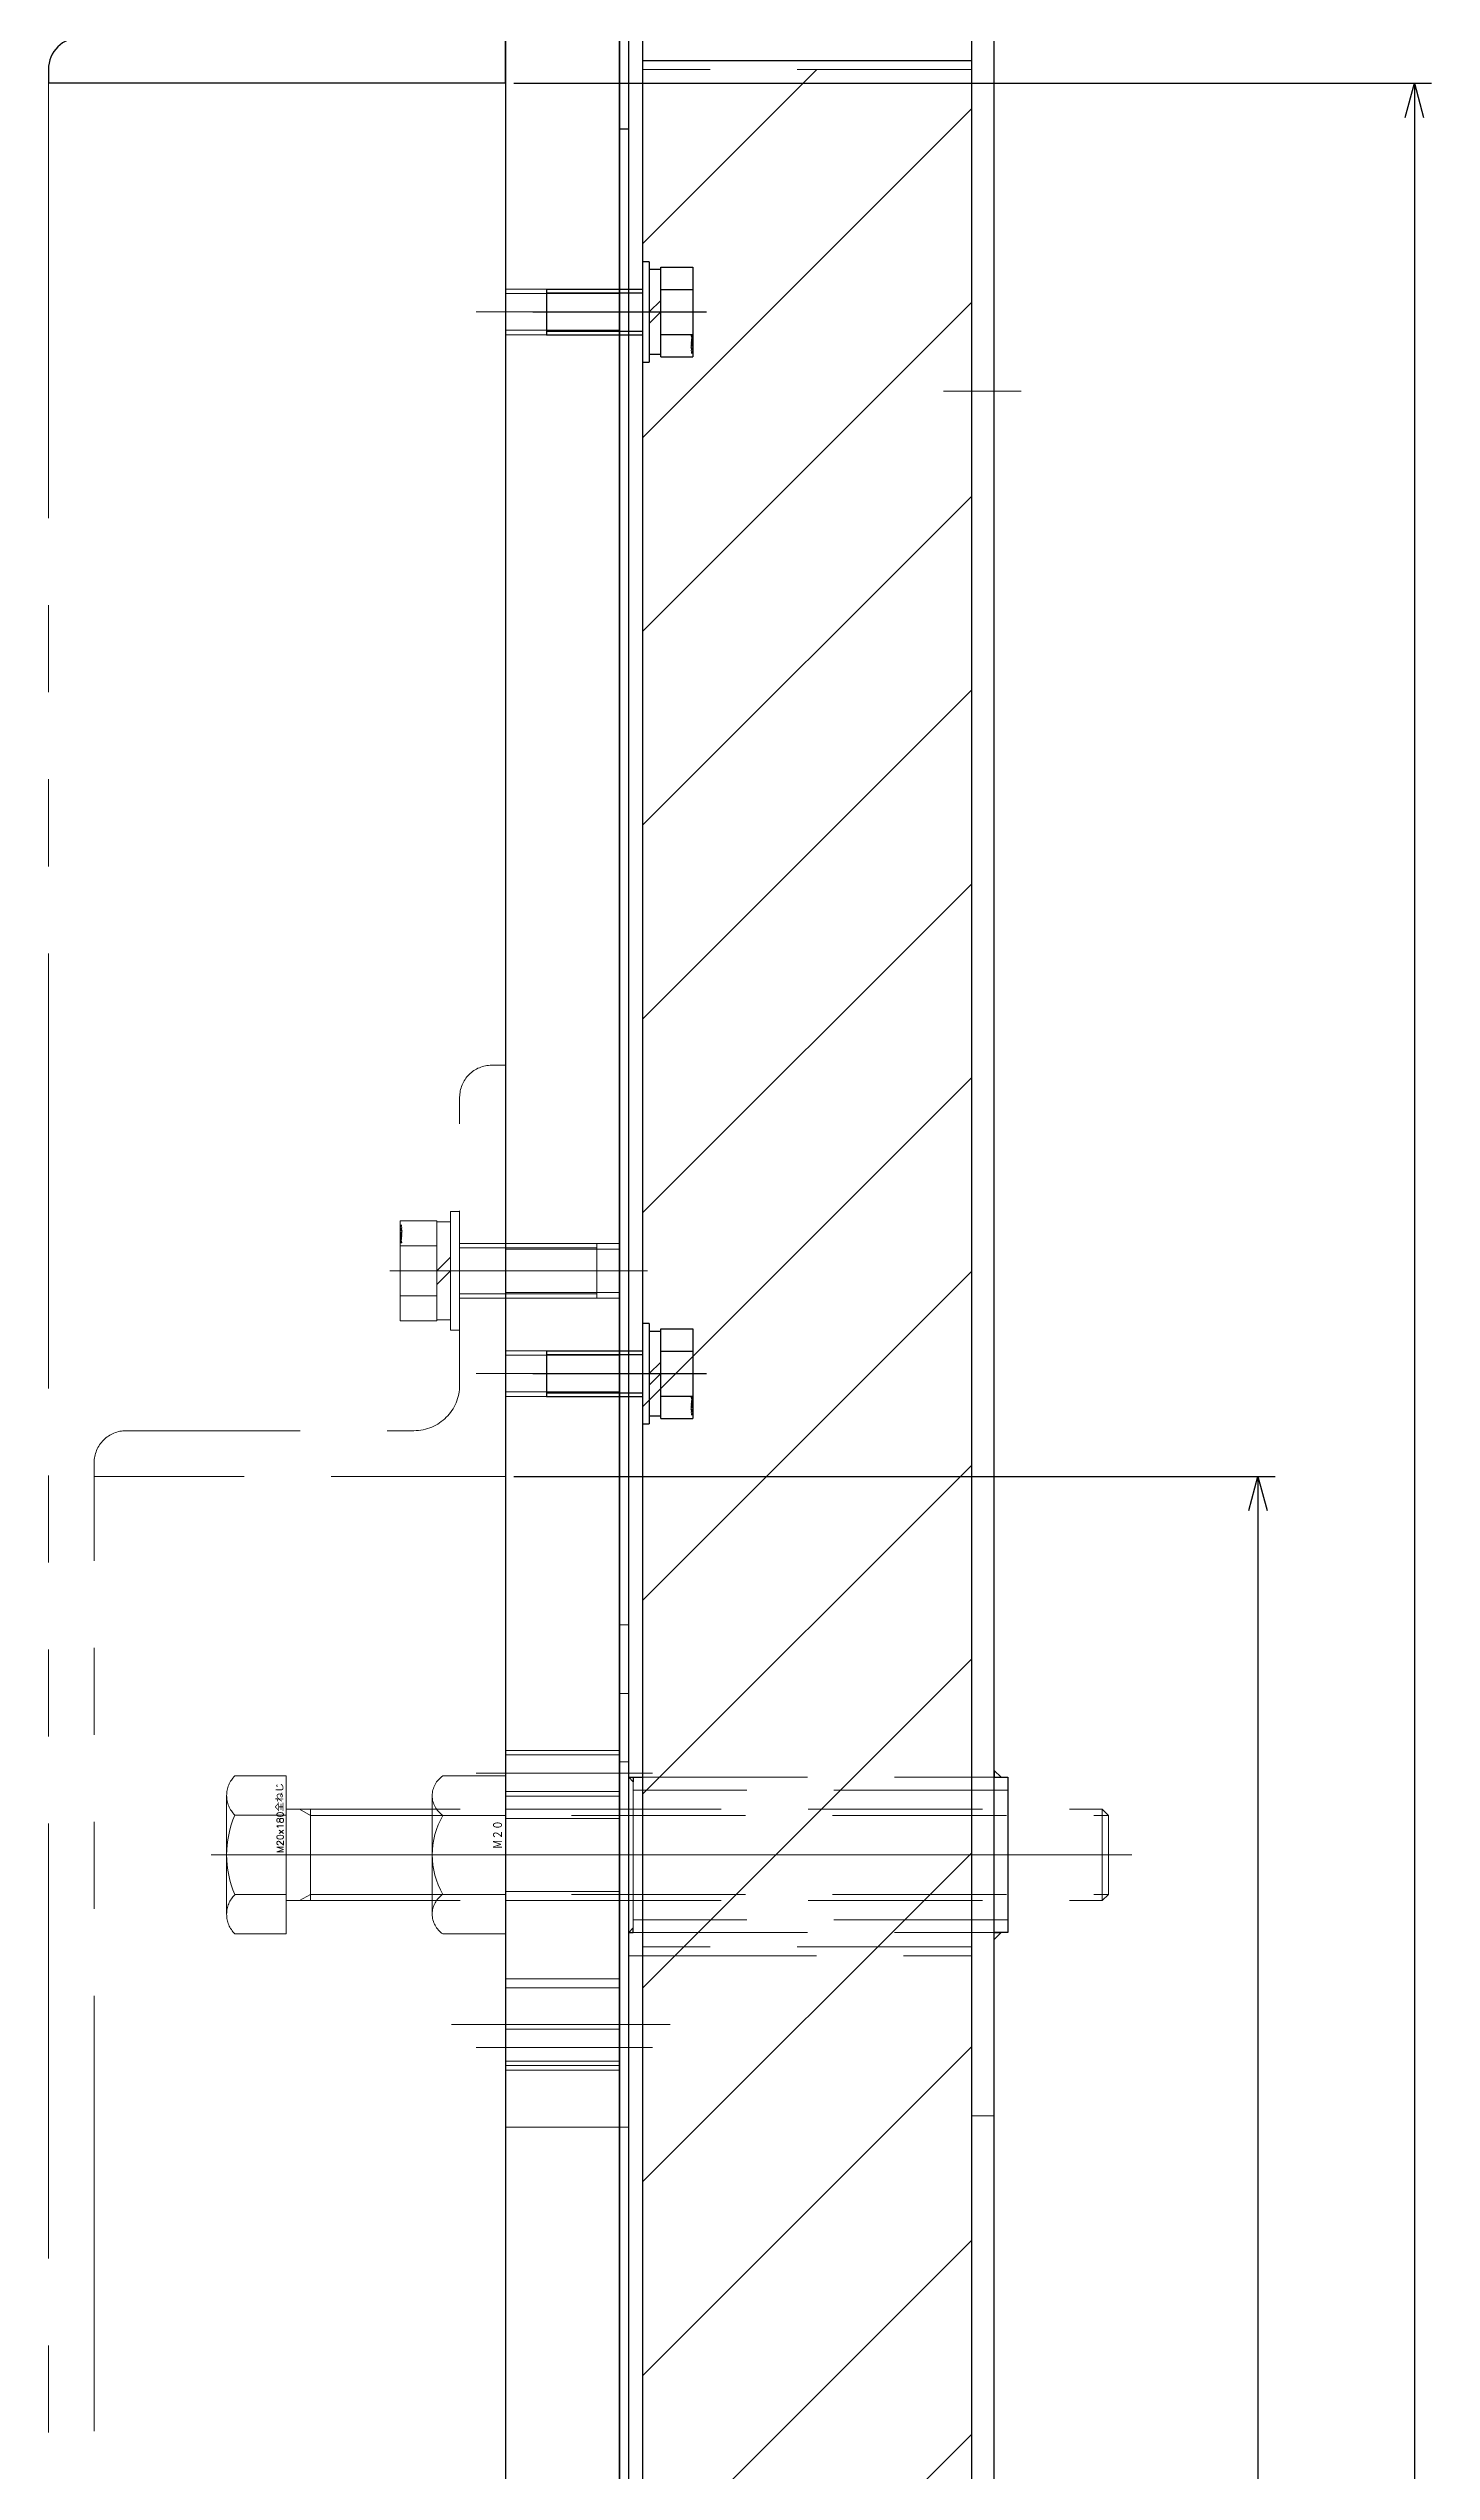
# Model space of a CAD drawing. Header units: millimetres. Extents: x -16130 to 36813, y -8099 to 27484.
# Drawn here: x 27142 to 27445, y 16007 to 16538 of the extents above; entities that cross this region are included whole.
import ezdxf

# ---------------------------------------------------------------- set-up
doc = ezdxf.new("R2010")
doc.units = ezdxf.units.MM
doc.header["$LTSCALE"] = 6
doc.header["$PDMODE"] = 99
doc.header["$PDSIZE"] = 1
for name, pattern in [('CENTER2', [28.575, 19.05, -3.175, 3.175, -3.175]), ('HIDDEN', [9.525, 6.35, -3.175]), ('PHANTOM2', [31.75, 15.875, -3.175, 3.175, -3.175, 3.175, -3.175])]:
    doc.linetypes.add(name, pattern=pattern)
for name, color, linetype, lineweight in [('04_HIDDEN', 2, 'HIDDEN', 13), ('05_CENTER', 4, 'CENTER2', 13), ('06_PHANTOM', 2, 'PHANTOM2', 13), ('08_DIM', 3, 'Continuous', 13)]:
    doc.layers.add(name, color=color, linetype=linetype, lineweight=lineweight)
doc.layers.add('10_DRAFT', color=8, linetype='Continuous', lineweight=0, plot=False)
doc.styles.add('KANJI0', font='txt.shx', dxfattribs={"width": 0.9, "height": 30, "bigfont": 'bigfont'})
doc.styles.add('KSS_TXT', font='txt.shx', dxfattribs={"bigfont": 'extfont2.shx'})
doc.styles.add('KSS_TXT_L', font='txt.shx', dxfattribs={"height": 3, "bigfont": 'extfont2.shx'})
doc.dimstyles.new('KSS_DIM', dxfattribs={"dimtxt": 3, "dimasz": 2.5, "dimexe": 1.25, "dimexo": 0.625, "dimtad": 1, "dimdsep": 46, "dimtxsty": 'KSS_TXT', "dimblk": 'OPEN30', "dimcen": 0, "dimazin": 2, "dimtfac": 0.75, "dimtmove": 0, "dimatfit": 3, "dimldrblk": 'OPEN30', "dimfxl": 1, "dimtolj": 1, "dimarcsym": 0})

# ---------------------------------------------------------------- blocks, each defined once
blk = doc.blocks.new('A$C35092195_1_1')
at = {"color": 0}
blk.add_lwpolyline([(25, -680), (25, 680), (0, 680), (0, -680)], close=True, dxfattribs=at)
at = {"layer": '04_HIDDEN', "color": 9}
for p, q in [((0, 554.93), (25, 554.93)), ((0, 553.93), (25, 553.93)), ((0, 545.93), (25, 545.93)), ((0, 544.93), (25, 544.93)), ((0, 322.5), (25, 322.5)), ((0, 321.5), (25, 321.5)), ((0, 313.5), (25, 313.5)), ((0, 312.5), (25, 312.5))]:
    blk.add_line(p, q, dxfattribs=at)
at = {"layer": '04_HIDDEN'}
for p, q in [((25, 346), (0, 346)), ((25, 344.75), (0, 344.75)), ((25, 335.25), (0, 335.25)), ((25, 334), (0, 334)), ((0, 222.13), (25, 222.13)), ((0, 220.13), (25, 220.13)), ((25, 204.13), (0, 204.13)), ((25, 202.13), (0, 202.13)), ((25, 185), (0, 185)), ((25, 183), (0, 183)), ((0, 167), (25, 167)), ((0, 165), (25, 165)), ((0, 152.5), (25, 152.5))]:
    blk.add_line(p, q, dxfattribs=at)
at = {"layer": '04_HIDDEN', "color": 252}
for p, q in [((0, 235), (25, 235)), ((0, 234), (25, 234)), ((0, 226), (25, 226)), ((0, 225), (25, 225)), ((0, 175), (25, 175)), ((0, 174), (25, 174)), ((0, 166), (25, 166)), ((0, 165), (25, 165))]:
    blk.add_line(p, q, dxfattribs=at)
at = {"layer": '05_CENTER', "color": 9}
for p, q in [((-6.4, 549.93), (32.23, 549.93)), ((-6.4, 317.5), (32.23, 317.5))]:
    blk.add_line(p, q, dxfattribs=at)
at = {"layer": '05_CENTER'}
for p, q in [((31.08, 340), (-6.14, 340)), ((-11.8, 212.13), (36.1, 212.13)), ((-11.8, 175), (36.1, 175))]:
    blk.add_line(p, q, dxfattribs=at)
at = {"layer": '05_CENTER', "color": 252}
for p, q in [((-6.4, 230), (32.23, 230)), ((-6.4, 170), (32.23, 170))]:
    blk.add_line(p, q, dxfattribs=at)
blk = doc.blocks.new('A$C358B54E7_1_1')
h = blk.add_hatch()
h.set_pattern_fill('_USER', color=3, scale=30, angle=45, pattern_type=0)
h.set_pattern_definition([(45, (-23634.867, -3058.926), (-21.213203, 21.213203), [])])
h.paths.add_polyline_path([(75, 603), (3, 603), (3, -603), (75, -603)])
at = {"color": 0}
for p, q in [((3, 605), (75, 605)), ((0, 229.13), (3, 229.13)), ((80, 229.13), (83, 229.13)), ((83, 229.13), (83, 195.13)), ((83, 195.13), (80, 195.13))]:
    blk.add_line(p, q, dxfattribs=at)
for points in [[(75, 665), (75, -665), (80, -665), (80, 665)], [(3, 655), (3, -655), (0, -655), (0, 655)]]:
    blk.add_lwpolyline(points, close=True, dxfattribs=at)
at = {"color": 3}
for points in [[(1, 229.13), (1, 228.13), (1, 228.13), (0, 229.13)], [(80, 229.13), (81.5, 229.13), (81.5, 229.13), (80, 230.63)], [(1, 195.13), (1, 196.13), (1, 196.13), (0, 195.13)], [(80, 195.13), (81.5, 195.13), (81.5, 195.13), (80, 193.63)]]:
    blk.add_lwpolyline(points, close=True, dxfattribs=at)
at = {"layer": '04_HIDDEN'}
for p, q in [((75, 603), (3, 603)), ((1, 226.33), (1, 197.93)), ((75, 192), (3, 192)), ((3, 190), (75, 190)), ((80, 155), (75, 155))]:
    blk.add_line(p, q, dxfattribs=at)
for points in [[(83, 229.13), (83, 226.33), (1, 226.33), (1, 229.13)], [(83, 195.13), (83, 197.93), (1, 197.93), (1, 195.13)]]:
    blk.add_lwpolyline(points, close=True, dxfattribs=at)
at = {"layer": '05_CENTER'}
for p, q in [((8.81, 549.93), (-5.89, 549.93)), ((85.93, 532.58), (68.87, 532.58)), ((8.81, 317.5), (-5.89, 317.5))]:
    blk.add_line(p, q, dxfattribs=at)
at = {"layer": '06_PHANTOM'}
blk.add_line((0, 190), (3, 190), dxfattribs=at)
at = {"layer": '10_DRAFT'}
blk.add_line((83, 212.13), (0, 212.13), dxfattribs=at)
blk = doc.blocks.new('A$C7AFA21F4_1_1_1_1')
at = {"color": 0}
for p, q in [((-9.81, 11), (9.81, 11)), ((-9.81, 4), (-9.81, 11)), ((-4.91, 4), (-4.91, 11)), ((4.91, 4), (4.91, 11)), ((9.81, 4), (9.81, 11)), ((-11, 1.5), (11, 1.5)), ((-11, 1.5), (-11, 0)), ((-11, 0), (11, 0)), ((9.81, 4), (-9.81, 4)), ((-9.25, 4), (-9.25, 1.5)), ((0, 1.5), (-2.5, 4)), ((0, 4), (2.5, 1.5)), ((9.25, 1.5), (9.25, 4)), ((11, 0), (11, 1.5))]:
    blk.add_line(p, q, dxfattribs=at)
at = {"color": 0, "linetype": 'CENTER2'}
blk.add_line((0, -24), (0, 14), dxfattribs=at)
at = {"color": 0, "linetype": 'HIDDEN'}
for p, q in [((-5, -21), (-5, 0)), ((-4.19, -21), (-4.19, 0)), ((4.19, -21), (4.19, 0)), ((5, -21), (5, 0)), ((-5, -21), (5, -21))]:
    blk.add_line(p, q, dxfattribs=at)
at = {"layer": '10_DRAFT', "style": 'KSS_TXT_L'}
blk.add_text('BT-M10x25L,SW,PW', height=0.3, dxfattribs=at).set_placement((5.1, 10.66))
blk = doc.blocks.new('A$C32FF5B4F_1_1')
at = {"color": 0}
blk.add_line((0, 590), (2, 590), dxfattribs=at)
blk.add_lwpolyline([(2, -680), (2, 680), (0, 680), (0, -680)], close=True, dxfattribs=at)
at = {"layer": '04_HIDDEN'}
for p, q in [((0, 262.49), (2, 262.49)), ((0, 232.49), (2, 232.49)), ((0, 152.5), (2, 152.5))]:
    blk.add_line(p, q, dxfattribs=at)
at = {"layer": '05_CENTER', "color": 9}
for p, q in [((-6.4, 549.93), (9.23, 549.93)), ((-6.4, 317.5), (9.23, 317.5))]:
    blk.add_line(p, q, dxfattribs=at)
at = {"layer": '10_DRAFT'}
blk.add_line((0, 247.49), (2, 247.49), dxfattribs=at)
blk = doc.blocks.new('A$C0CC8275E_1_1')
at = {"color": 0, "linetype": 'CENTER2'}
blk.add_line((0, 16.42), (0, -185.12), dxfattribs=at)
at = {"color": 0}
for p, q in [((-17.3, 11.2), (-17.3, 0)), ((13, 13), (-13, 13)), ((-8.7, 0), (-8.7, 11.2)), ((8.7, 0), (8.7, 11.2)), ((17.3, 0), (17.3, 11.2)), ((17.3, 0), (-17.3, 0)), ((-10, 0), (-10, -178.65)), ((10, 0), (10, -178.65)), ((-8.65, -5.32), (-10, -2.98)), ((8.65, -5.32), (10, -2.98)), ((10, -5.32), (-10, -5.32)), ((-8.65, -5.32), (-8.65, -180)), ((8.65, -5.32), (8.65, -180)), ((-10, -178.65), (-8.65, -180)), ((10, -178.65), (-10, -178.65)), ((8.65, -180), (-8.65, -180)), ((8.65, -180), (10, -178.65))]:
    blk.add_line(p, q, dxfattribs=at)
for centre, radius, start, end in [((-13, 7), 6, 44.6, 135.4), ((0, -8.9), 21.9, 66.6, 113.4), ((13, 7), 6, 44.6, 135.4)]:
    blk.add_arc(centre, radius, start, end, dxfattribs=at)
at = {"layer": '10_DRAFT', "style": 'KSS_TXT'}
blk.add_text('M20x180全ねじ', height=1.5, dxfattribs=at).set_placement((0.41, 0.54))
blk = doc.blocks.new('M20Nu_1_1')
at = {"color": 0}
for p, q in [((-12.97, 16), (12.97, 16)), ((-17.3, 0), (-17.3, 13.68)), ((-8.65, 13.68), (-8.65, 0)), ((8.65, 0), (8.65, 13.68)), ((17.3, 13.68), (17.3, 0)), ((-17.3, 0), (17.3, 0))]:
    blk.add_line(p, q, dxfattribs=at)
at = {"color": 0, "linetype": 'CENTER2'}
blk.add_line((0, 0), (0, 16), dxfattribs=at)
at = {"color": 0}
for centre, radius, start, end in [((-12.97, 10.81), 5.19, 33.626, 146.374), ((0, -1.3), 17.3, 60, 120), ((12.97, 10.81), 5.19, 33.626, 146.374)]:
    blk.add_arc(centre, radius, start, end, dxfattribs=at)
at = {"layer": '10_DRAFT', "style": 'KANJI0', "width": 0.82}
blk.add_text('Ｍ２０', height=2.143, dxfattribs=at).set_placement((1.26, 0.52))
blk = doc.blocks.new('A$C1819430B_1_1_1')
at = {"color": 0}
for p, q in [((-10.97, 13), (10.97, 13)), ((-10.97, 5), (-10.97, 13)), ((-5.48, 5), (-5.48, 13)), ((5.48, 5), (5.48, 13)), ((10.97, 5), (10.97, 13)), ((-13, 2), (13, 2)), ((-13, 2), (-13, 0)), ((-13, 0), (13, 0)), ((-10.97, 5), (10.97, 5)), ((-10.75, 5), (-10.75, 2)), ((0, 2), (-3, 5)), ((0, 5), (3, 2)), ((10.75, 2), (10.75, 5)), ((13, 0), (13, 2))]:
    blk.add_line(p, q, dxfattribs=at)
at = {"color": 0, "linetype": 'CENTER2'}
blk.add_line((0, -32.11), (0, 15.28), dxfattribs=at)
at = {"color": 0, "linetype": 'HIDDEN'}
for p, q in [((-6, -30), (-6, 0)), ((-5.05, -30), (-5.05, 0)), ((5.05, -30), (5.05, 0)), ((6, -30), (6, 0)), ((-6, -30), (6, -30))]:
    blk.add_line(p, q, dxfattribs=at)
at = {"layer": '10_DRAFT', "style": 'KSS_TXT_L'}
blk.add_text('BT-M12x35L,SW,PW', height=0.3, dxfattribs=at).set_placement((6.07, 12.66))
blk = doc.blocks.new('A$C508A7F88_1_1')
at = {"color": 0}
for p, q in [((0, 0), (0, -90)), ((0, 0), (90, 0)), ((90, -3), (90, 0)), ((20, -10), (83, -10)), ((10, -83), (10, -20)), ((3, -90), (0, -90))]:
    blk.add_line(p, q, dxfattribs=at)
for centre, radius, start, end in [((83, -3), 7, 270, 0), ((20, -20), 10, 90, 180), ((3, -83), 7, 270, 0)]:
    blk.add_arc(centre, radius, start, end, dxfattribs=at)
blk = doc.blocks.new('A$C2B834F33_1_1')
at = {"color": 0}
for p, q in [((0, 0), (-100, 0)), ((-100, -3), (-100, 0)), ((0, 0), (0, -100)), ((-93, -10), (-20, -10)), ((-10, -20), (-10, -93)), ((-3, -100), (0, -100))]:
    blk.add_line(p, q, dxfattribs=at)
for centre, radius, start, end in [((-93, -3), 7, 180, 270), ((-20, -20), 10, 0, 90), ((-3, -93), 7, 180, 270)]:
    blk.add_arc(centre, radius, start, end, dxfattribs=at)
blk = doc.blocks.new('_Open30')
at = {"color": 0, "linetype": 'ByBlock', "lineweight": -2}
for p, q in [((-1, 0.268), (0, 0)), ((0, 0), (-1, -0.268)), ((0, 0), (-1, 0))]:
    blk.add_line(p, q, dxfattribs=at)
blk = doc.blocks.new('*D3928')
at = {"layer": '08_DIM', "color": 0, "lineweight": -2, "transparency": 16777216}
for p, q in [((27244.01, 16225.15), (27410.61, 16225.15)), ((27406.86, 16217.65), (27406.86, 15642.65)), ((27244.01, 15635.15), (27410.61, 15635.15))]:
    blk.add_line(p, q, dxfattribs=at)
at = {"layer": 'Defpoints', "color": 0, "transparency": 16777216}
for p in [(27242.13, 16225.15), (27242.13, 15635.15), (27406.86, 15635.15)]:
    blk.add_point(p, dxfattribs=at)
at = {"layer": '08_DIM', "color": 0, "lineweight": -2, "transparency": 16777216, "xscale": 7.5, "yscale": 7.5, "zscale": 7.5}
for p, rotation in [((27406.86, 16225.15), 90), ((27406.86, 15635.15), 270)]:
    blk.add_blockref('_Open30', p, dxfattribs=dict(at, rotation=rotation))
at = {"layer": '08_DIM', "color": 0, "transparency": 16777216, "insert": (27400.48, 15930.15), "char_height": 9, "attachment_point": 5, "rotation": 90, "style": 'KSS_TXT'}
blk.add_mtext('\\A1;590', dxfattribs=at)
blk = doc.blocks.new('*D3929')
at = {"layer": '08_DIM', "color": 0, "lineweight": -2, "transparency": 16777216}
for p, q in [((27244.01, 16530.15), (27444.85, 16530.15)), ((27441.1, 16522.65), (27441.1, 15337.65)), ((27244.01, 15330.15), (27444.85, 15330.15))]:
    blk.add_line(p, q, dxfattribs=at)
at = {"layer": 'Defpoints', "color": 0, "transparency": 16777216}
for p in [(27242.13, 16530.15), (27242.13, 15330.15), (27441.1, 15330.15)]:
    blk.add_point(p, dxfattribs=at)
at = {"layer": '08_DIM', "color": 0, "lineweight": -2, "transparency": 16777216, "xscale": 7.5, "yscale": 7.5, "zscale": 7.5}
for p, rotation in [((27441.1, 16530.15), 90), ((27441.1, 15330.15), 270)]:
    blk.add_blockref('_Open30', p, dxfattribs=dict(at, rotation=rotation))
at = {"layer": '08_DIM', "color": 0, "transparency": 16777216, "insert": (27434.72, 15930.15), "char_height": 9, "attachment_point": 5, "rotation": 90, "style": 'KSS_TXT'}
blk.add_mtext('\\A1;1200', dxfattribs=at)

msp = doc.modelspace()

# ---------------------------------------------------------------- linework, layer by layer
at = {"layer": '06_PHANTOM'}
for p, q in [((27142.13332, 16530.15458), (27142.13332, 15908.79122)), ((27152.13332, 15635.15458), (27152.13332, 16225.15458))]:
    msp.add_line(p, q, dxfattribs=at)

# ---------------------------------------------------------------- block references
at = {"rotation": 270}
for name, p in [('A$C2B834F33_1_1', (27242.13332, 16530.15458)), ('A$C7AFA21F4_1_1_1_1', (27272.1332, 16480.08071)), ('A$C7AFA21F4_1_1_1_1', (27272.1332, 16247.65458))]:
    msp.add_blockref(name, p, dxfattribs=at)
for name, p in [('A$C35092195_1_1', (27242.13332, 15930.15446)), ('A$C32FF5B4F_1_1', (27267.13332, 15930.15446)), ('A$C358B54E7_1_1', (27269.1332, 15930.15458))]:
    msp.add_blockref(name, p)
at = {"layer": '04_HIDDEN', "xscale": -1, "rotation": 270}
msp.add_blockref('A$C508A7F88_1_1', (27242.13332, 16225.15458), dxfattribs=at)
at = {"layer": '04_HIDDEN', "rotation": 89.99999999999999}
for name, p in [('A$C1819430B_1_1_1', (27232.13332, 16270.15448)), ('A$C0CC8275E_1_1', (27194.13332, 16142.28756)), ('M20Nu_1_1', (27242.13332, 16142.28756))]:
    msp.add_blockref(name, p, dxfattribs=at)

# ---------------------------------------------------------------- dimensions: what is measured, and where the dimension line sits
at = {"layer": '08_DIM'}
for base, p1, p2, picture, middle in [((27441.09944, 15330.15458), (27242.13332, 16530.15458), (27242.13332, 15330.15458), '*D3929', (27434.72444, 15930.15458)), ((27406.86484, 15635.15458), (27242.13332, 16225.15458), (27242.13332, 15635.15458), '*D3928', (27400.48359, 15930.15458))]:
    dim = msp.add_linear_dim(base=base, p1=p1, p2=p2, angle=90, dimstyle='KSS_DIM', override={"dimscale": 3}, dxfattribs=at)
    dim.commit()
    dim.dimension.update_dxf_attribs({"geometry": picture, "text_midpoint": middle})

doc.saveas('drawing.dxf')
